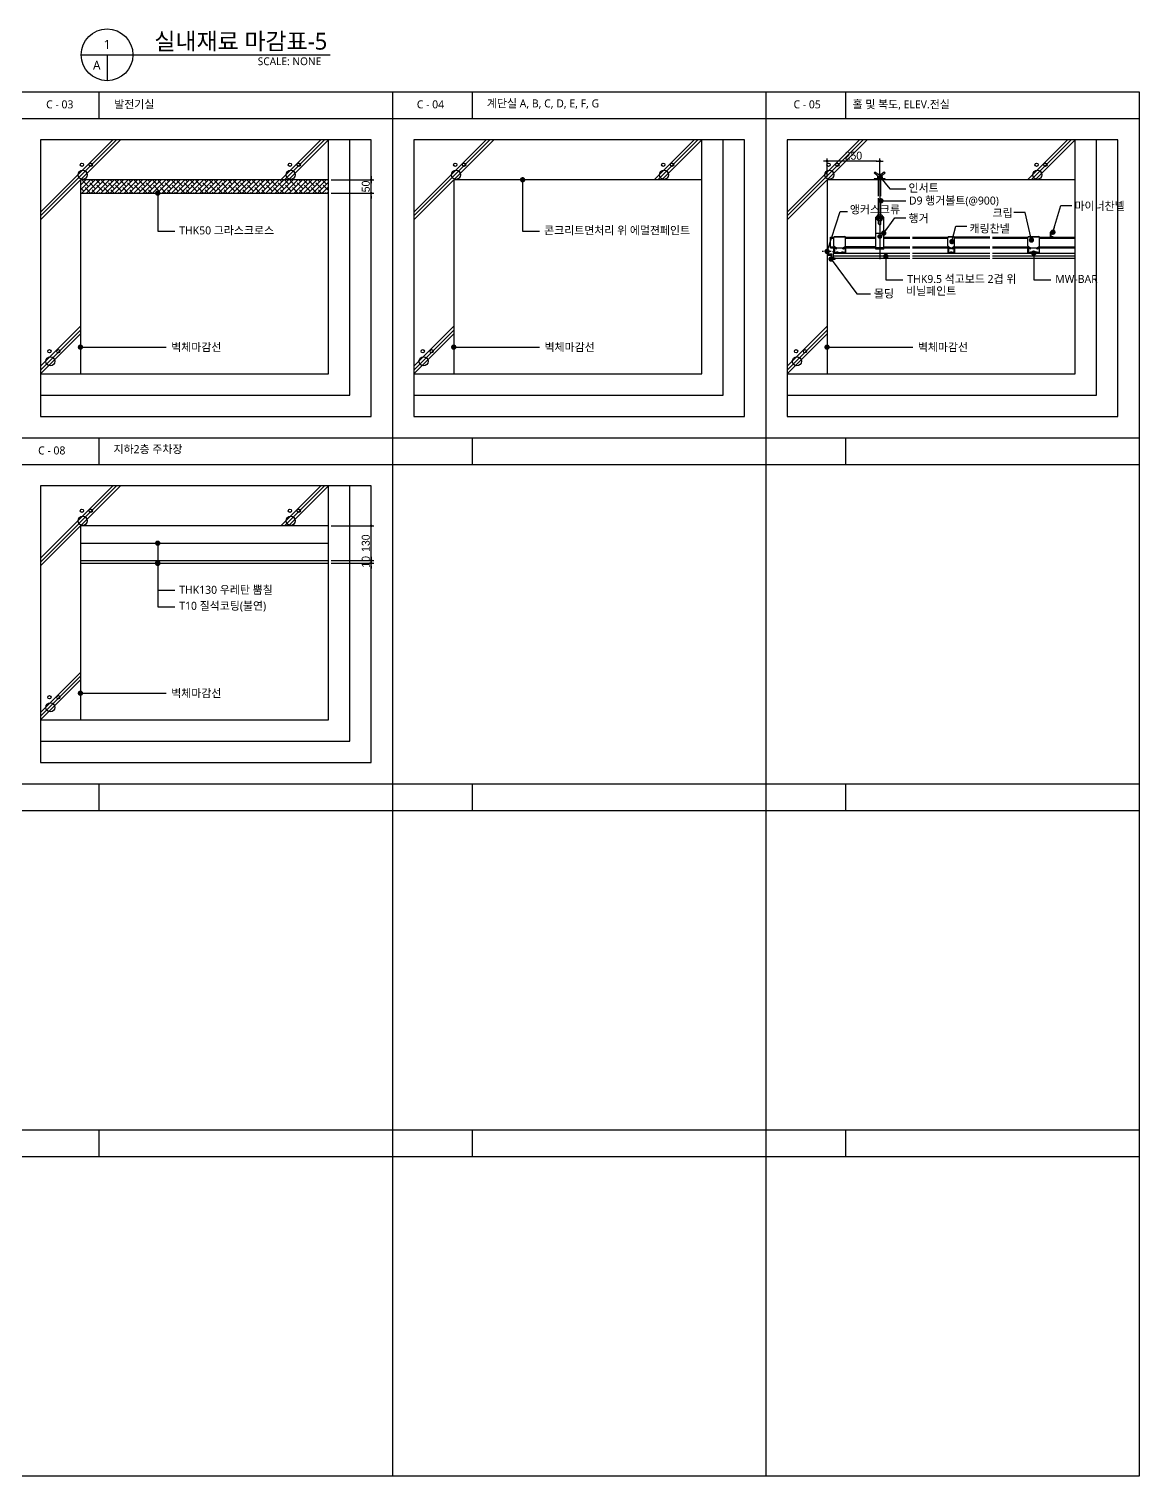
# Model space of a CAD drawing. Header units: millimetres. Extents: x 14892468 to 15300900, y -3565850 to -3401345.
# Drawn here: x 15146444 to 15150607, y -3412705 to -3407280 of the extents above; entities that cross this region are included whole.
import ezdxf
from ezdxf.enums import TextEntityAlignment as Align

# ---------------------------------------------------------------- set-up
doc = ezdxf.new("R2010")
doc.units = ezdxf.units.MM
doc.header["$LTSCALE"] = 100
doc.header["$MEASUREMENT"] = 0
doc.header["$PDSIZE"] = -10
doc.linetypes.add('CEN', pattern=[62, 60, -1, 0, -1])
doc.linetypes.add('HID', pattern=[2.5, 1.5, -1])
doc.layers.get('0').update_dxf_attribs({"linetype": 'CONTINUOUS'})
doc.layers.get('Defpoints').update_dxf_attribs({"color": 171, "linetype": 'CONTINUOUS'})
for name, color, linetype in [('8HAT', 8, 'CONTINUOUS'), ('A-CEIL', 8, 'CONTINUOUS'), ('A-ELE', 4, 'CONTINUOUS'), ('A-ETC-7', 7, 'CONTINUOUS'), ('A-HID-8', 8, 'HID'), ('CEN', 1, 'CEN'), ('CHART', 7, 'CONTINUOUS'), ('DIM', 7, 'CONTINUOUS'), ('FIN-5', 6, 'CONTINUOUS'), ('HAT', 253, 'CONTINUOUS'), ('INS', 9, 'BATTING'), ('LED', 7, 'CONTINUOUS'), ('SYM', 7, 'CONTINUOUS'), ('TEXT', 3, 'CONTINUOUS'), ('TEXT(MIN)', 7, 'CONTINUOUS'), ('TEXT-기입', 6, 'CONTINUOUS')]:
    doc.layers.add(name, color=color, linetype=linetype)
doc.styles.add('ARIAL', font='arial.ttf')
doc.styles.add('CGS', font='cgse', dxfattribs={"bigfont": 'cgs'})
doc.styles.add('나눔바른고딕', font='NanumBarunGothic.ttf')
doc.styles.add('돋움', font='')
doc.styles.get('돋움').set_extended_font_data('Dotum')
doc.linetypes.add('BATTING', pattern='A,0.0001,-0.1,[134,ltypeshp.shx,S=0.1,R=0,X=-0.1,Y=0],-0.2,[134,ltypeshp.shx,S=0.1,R=180,X=0.1,Y=0],-0.1', length=0.4001)
doc.dimstyles.new('CJA', dxfattribs={"dimscale": 50, "dimtxt": 3, "dimasz": 1.2, "dimexe": 2, "dimexo": 3, "dimgap": 1, "dimtad": 1, "dimdec": 0, "dimdsep": 46, "dimtxsty": 'ARIAL', "dimblk": 'CJDOT', "dimcen": 1, "dimclrd": 7, "dimclre": 7, "dimclrt": 3, "dimadec": 0, "dimazin": 0, "dimtfac": 1, "dimtdec": 0, "dimtix": 1, "dimtofl": 0, "dimtmove": 2, "dimatfit": 3, "dimldrblk": 'CJDOT', "dimfxl": 1, "dimtolj": 1, "dimlwd": -1, "dimlwe": -1, "dimarcsym": 0})
doc.dimstyles.new('NDIM 1200', dxfattribs={"dimscale": 500, "dimtxt": 3, "dimasz": 1, "dimexe": 2, "dimexo": 2, "dimgap": 1, "dimtad": 1, "dimdec": 0, "dimdsep": 46, "dimtxsty": 'CGS', "dimblk": 'DOT0', "dimcen": 1, "dimdle": 8, "dimclrd": 2, "dimclre": 2, "dimclrt": 2, "dimadec": 0, "dimazin": 0, "dimtfac": 1, "dimtdec": 0, "dimtix": 1, "dimtmove": 2, "dimatfit": 3, "dimldrblk": 'DOT0', "dimfxl": 1, "dimtolj": 1, "dimtzin": 0, "dimlwd": -1, "dimlwe": -1, "dimarcsym": 0})

# ---------------------------------------------------------------- blocks, each defined once
blk = doc.blocks.new('DOT0')
blk.add_line((-3, 0), (3, 0))
at = {"color": 6}
blk.add_circle((0, 0), 0.75, dxfattribs=at)
blk = doc.blocks.new('CJDOT')
blk.add_line((-1.33, 0), (1.33, 0))
at = {"const_width": 0.5}
blk.add_lwpolyline([(-0.25, 0, 1), (0.25, 0, 1)], format="xyb", close=True, dxfattribs=at)
blk = doc.blocks.new('*D39')
at = {"layer": 'Defpoints', "color": 0, "transparency": 16777216}
for p in [(15147566.9, -3407845.2), (15147727.1, -3407845.2), (15147566.9, -3407895.2)]:
    blk.add_point(p, dxfattribs=at)
at = {"layer": 'DIM', "color": 7, "transparency": 16777216}
for p, q in [((15147727.1, -3407835.2), (15147727.1, -3407825.2)), ((15147576.9, -3407845.2), (15147737.1, -3407845.2)), ((15147727.1, -3407895.2), (15147727.1, -3407845.2)), ((15147576.9, -3407895.2), (15147737.1, -3407895.2)), ((15147727.1, -3407905.2), (15147727.1, -3407915.2))]:
    blk.add_line(p, q, dxfattribs=at)
at = {"layer": 'DIM', "color": 7, "transparency": 16777216, "xscale": 10, "yscale": 10, "zscale": 10}
for p, rotation in [((15147727.1, -3407845.2), 270), ((15147727.1, -3407895.2), 90)]:
    blk.add_blockref('CJDOT', p, dxfattribs=dict(at, rotation=rotation))
at = {"layer": 'DIM', "color": 3, "transparency": 16777216, "insert": (15147707.1, -3407870.2), "char_height": 30, "attachment_point": 5, "rotation": 90, "style": '돋움'}
blk.add_mtext('\\A1;50', dxfattribs=at)
blk = doc.blocks.new('NEIL')
at = {"layer": 'A-ELE'}
for p, q in [((0.4, 0), (0, 0)), ((2.8, 0), (0.8, 0)), ((3.2, 0), (3.6, 0))]:
    blk.add_line(p, q, dxfattribs=at)
blk = doc.blocks.new('*D40')
at = {"layer": 'Defpoints', "color": 0, "transparency": 16777216}
for p in [(15149436.9, -3407775.2), (15149436.9, -3407845.2), (15149634.4, -3407845.2)]:
    blk.add_point(p, dxfattribs=at)
at = {"layer": 'DIM', "color": 7, "transparency": 16777216}
for p, q in [((15149436.9, -3407835.2), (15149436.9, -3407765.2)), ((15149634.4, -3407835.2), (15149634.4, -3407765.2)), ((15149624.4, -3407775.2), (15149446.9, -3407775.2))]:
    blk.add_line(p, q, dxfattribs=at)
at = {"layer": 'DIM', "color": 7, "transparency": 16777216, "xscale": 10, "yscale": 10, "zscale": 10, "rotation": 180}
blk.add_blockref('CJDOT', (15149436.9, -3407775.2), dxfattribs=at)
at = {"layer": 'DIM', "color": 7, "transparency": 16777216, "xscale": 10, "yscale": 10, "zscale": 10}
blk.add_blockref('CJDOT', (15149634.4, -3407775.2), dxfattribs=at)
at = {"layer": 'DIM', "color": 3, "transparency": 16777216, "insert": (15149535.7, -3407755.1), "char_height": 30, "attachment_point": 5, "style": '돋움'}
blk.add_mtext('\\A1;250', dxfattribs=at)
blk = doc.blocks.new('*D47')
at = {"layer": 'Defpoints', "color": 0, "transparency": 16777216}
for p in [(15147566.9, -3409142.7), (15147727.1, -3409142.7), (15147566.9, -3409272.7)]:
    blk.add_point(p, dxfattribs=at)
at = {"layer": 'DIM', "color": 7, "transparency": 16777216}
for p, q in [((15147576.9, -3409142.7), (15147737.1, -3409142.7)), ((15147727.1, -3409262.7), (15147727.1, -3409152.7)), ((15147576.9, -3409272.7), (15147737.1, -3409272.7))]:
    blk.add_line(p, q, dxfattribs=at)
at = {"layer": 'DIM', "color": 7, "transparency": 16777216, "xscale": 10, "yscale": 10, "zscale": 10}
for p, rotation in [((15147727.1, -3409142.7), 90), ((15147727.1, -3409272.7), 270)]:
    blk.add_blockref('CJDOT', p, dxfattribs=dict(at, rotation=rotation))
at = {"layer": 'DIM', "color": 3, "transparency": 16777216, "insert": (15147707.1, -3409207.7), "char_height": 30, "attachment_point": 5, "rotation": 90, "style": '돋움'}
blk.add_mtext('\\A1;130', dxfattribs=at)
blk = doc.blocks.new('*D83')
at = {"layer": 'Defpoints', "color": 0, "transparency": 16777216}
for p in [(15147566.9, -3409272.7), (15147566.9, -3409282.7), (15147727.1, -3409272.7)]:
    blk.add_point(p, dxfattribs=at)
at = {"layer": 'DIM', "color": 7, "transparency": 16777216}
for p, q in [((15147576.9, -3409272.7), (15147737.1, -3409272.7)), ((15147576.9, -3409282.7), (15147737.1, -3409282.7)), ((15147727.1, -3409262.7), (15147727.1, -3409252.7)), ((15147727.1, -3409282.7), (15147727.1, -3409272.7)), ((15147727.1, -3409292.7), (15147727.1, -3409302.7))]:
    blk.add_line(p, q, dxfattribs=at)
at = {"layer": 'DIM', "color": 7, "transparency": 16777216, "xscale": 10, "yscale": 10, "zscale": 10}
for p, rotation in [((15147727.1, -3409272.7), 270), ((15147727.1, -3409282.7), 90)]:
    blk.add_blockref('CJDOT', p, dxfattribs=dict(at, rotation=rotation))
at = {"layer": 'DIM', "color": 3, "transparency": 16777216, "insert": (15147707.1, -3409277.7), "char_height": 30, "attachment_point": 5, "rotation": 90, "style": '돋움'}
blk.add_mtext('\\A1;10', dxfattribs=at)

msp = doc.modelspace()

# ---------------------------------------------------------------- hatches: boundary and pattern name
at = {"layer": 'HAT'}
h = msp.add_hatch(dxfattribs=at)
h.set_pattern_fill('ANSI38', color=256, scale=100)
h.set_pattern_definition([(45, (-26208.956, 363315.866), (-8.838834765, 8.838834765), []), (135, (-26208.956, 363315.866), (-26.516504294, 8.838834765), [31.25, -18.75])])
h.paths.add_polyline_path([(15146636.9, -3407895.2), (15147566.9, -3407895.2), (15147566.9, -3407845.2), (15146636.9, -3407845.2)])
at = {"layer": 'LED'}
h = msp.add_hatch(color=256, dxfattribs=at)
h.dxf.hatch_style = 1
edge = h.paths.add_edge_path()
edge.add_arc((15146926.8, -3409282.7), 10.8, 180, 540, ccw=False)

# ---------------------------------------------------------------- linework, layer by layer
at = {"ltscale": 0.1}
msp.add_line((15146990.4, -3409385.7), (15146926.8, -3409385.7), dxfattribs=at)
at = {"color": 2, "ltscale": 0.1}
for points in [[(15147566.9, -3407845.2), (15146636.9, -3407845.2), (15146636.9, -3408572.7)], [(15148966.9, -3407845.2), (15148036.9, -3407845.2), (15148036.9, -3408572.7)], [(15150366.9, -3407845.2), (15149436.9, -3407845.2), (15149436.9, -3408572.7)], [(15147566.9, -3409142.7), (15146636.9, -3409142.7), (15146636.9, -3409870.2)]]:
    msp.add_lwpolyline(points, dxfattribs=at)
at = {"layer": '8HAT'}
for p, q in [((15146486.9, -3407981), (15146772.8, -3407695.2)), ((15146486.9, -3407966.9), (15146758.6, -3407695.2)), ((15146486.9, -3407995.2), (15146786.9, -3407695.2)), ((15147388.6, -3407845.2), (15147538.6, -3407695.2)), ((15147402.8, -3407845.2), (15147552.8, -3407695.2)), ((15147416.9, -3407845.2), (15147566.9, -3407695.2)), ((15147886.9, -3407981), (15148172.8, -3407695.2)), ((15147886.9, -3407966.9), (15148158.6, -3407695.2)), ((15147886.9, -3407995.2), (15148186.9, -3407695.2)), ((15148788.6, -3407845.2), (15148938.6, -3407695.2)), ((15148802.8, -3407845.2), (15148952.8, -3407695.2)), ((15148816.9, -3407845.2), (15148966.9, -3407695.2)), ((15149286.9, -3407981), (15149572.8, -3407695.2)), ((15149286.9, -3407966.9), (15149558.6, -3407695.2)), ((15149286.9, -3407995.2), (15149586.9, -3407695.2)), ((15150188.6, -3407845.2), (15150338.6, -3407695.2)), ((15150202.8, -3407845.2), (15150352.8, -3407695.2)), ((15150216.9, -3407845.2), (15150366.9, -3407695.2)), ((15146486.9, -3408544.4), (15146636.9, -3408394.4)), ((15146486.9, -3408558.5), (15146636.9, -3408408.5)), ((15146486.9, -3408572.7), (15146636.9, -3408422.7)), ((15147886.9, -3408544.4), (15148036.9, -3408394.4)), ((15147886.9, -3408558.5), (15148036.9, -3408408.5)), ((15147886.9, -3408572.7), (15148036.9, -3408422.7)), ((15149286.9, -3408544.4), (15149436.9, -3408394.4)), ((15149286.9, -3408558.5), (15149436.9, -3408408.5)), ((15149286.9, -3408572.7), (15149436.9, -3408422.7)), ((15146486.9, -3409278.5), (15146772.8, -3408992.7)), ((15146486.9, -3409264.4), (15146758.6, -3408992.7)), ((15146486.9, -3409292.7), (15146786.9, -3408992.7)), ((15147388.6, -3409142.7), (15147538.6, -3408992.7)), ((15147402.8, -3409142.7), (15147552.8, -3408992.7)), ((15147416.9, -3409142.7), (15147566.9, -3408992.7)), ((15146486.9, -3409841.9), (15146636.9, -3409691.9)), ((15146486.9, -3409856), (15146636.9, -3409706)), ((15146486.9, -3409870.2), (15146636.9, -3409720.2))]:
    msp.add_line(p, q, dxfattribs=at)
for centre, radius in [((15146645.4, -3407826.5, 0), 17.1), ((15146642.4, -3407788.8), 6.15), ((15146675.8, -3407788.8), 6.15), ((15147425.4, -3407826.5, 0), 17.1), ((15147422.4, -3407788.8), 6.15), ((15147455.8, -3407788.8), 6.15), ((15148045.4, -3407826.5, 0), 17.1), ((15148042.4, -3407788.8), 6.15), ((15148075.8, -3407788.8), 6.15), ((15148825.4, -3407826.5, 0), 17.1), ((15148822.4, -3407788.8), 6.15), ((15148855.8, -3407788.8), 6.15), ((15149445.4, -3407826.5, 0), 17.1), ((15149442.4, -3407788.8), 6.15), ((15149475.8, -3407788.8), 6.15), ((15150225.4, -3407826.5, 0), 17.1), ((15150222.4, -3407788.8), 6.15), ((15150255.8, -3407788.8), 6.15), ((15146523.7, -3408525.8, 0), 17.1), ((15146520.7, -3408488), 6.15), ((15146554.1, -3408488), 6.15), ((15147923.7, -3408525.8, 0), 17.1), ((15147920.7, -3408488), 6.15), ((15147954.1, -3408488), 6.15), ((15149323.7, -3408525.8, 0), 17.1), ((15149320.7, -3408488), 6.15), ((15149354.1, -3408488), 6.15), ((15146645.4, -3409124, 0), 17.1), ((15146642.4, -3409086.3), 6.15), ((15146675.8, -3409086.3), 6.15), ((15147425.4, -3409124, 0), 17.1), ((15147422.4, -3409086.3), 6.15), ((15147455.8, -3409086.3), 6.15), ((15146523.7, -3409823.3, 0), 17.1), ((15146520.7, -3409785.5), 6.15), ((15146554.1, -3409785.5), 6.15)]:
    msp.add_circle(centre, radius, dxfattribs=at)
at = {"layer": 'A-CEIL'}
for p, q in [((15149616.4, -3407817.2), (15149613.4, -3407819.2)), ((15149613.4, -3407819.2), (15149626.4, -3407830.2)), ((15149628.4, -3407825.2), (15149616.4, -3407817.2)), ((15149640.4, -3407825.2), (15149628.4, -3407825.2)), ((15149651.4, -3407817.2), (15149640.4, -3407825.2)), ((15149654.4, -3407819.2), (15149651.4, -3407817.2)), ((15149626.4, -3407841.2), (15149613.4, -3407842.2)), ((15149613.4, -3407842.2), (15149613.4, -3407845.2)), ((15149626.4, -3407830.2), (15149626.4, -3407841.2)), ((15149629.9, -3407907.1), (15149629.9, -3407830.2)), ((15149629.9, -3407845.2), (15149629.9, -3407830.2)), ((15149629.9, -3407830.2), (15149638.9, -3407830.2)), ((15149638.9, -3407907.1), (15149638.9, -3407830.2)), ((15149638.9, -3407830.2), (15149638.9, -3407845.2)), ((15149642.4, -3407841.2), (15149642.4, -3407830.2)), ((15149654.4, -3407842.2), (15149642.4, -3407841.2)), ((15149654.4, -3407845.2), (15149654.4, -3407842.2)), ((15149629.9, -3407985.3), (15149629.9, -3407914.1)), ((15149638.9, -3407985.3), (15149638.9, -3407914.1)), ((15149619.4, -3408105.3), (15149619.4, -3407985.3)), ((15149619.4, -3407985.3), (15149649.4, -3407985.3)), ((15149620.9, -3407983.3), (15149647.9, -3407983.3)), ((15149620.9, -3407983.3), (15149620.9, -3407985.3)), ((15149625.4, -3407978.8), (15149625.4, -3407983.3)), ((15149627.4, -3407976.8), (15149641.4, -3407976.8)), ((15149643.4, -3407978.8), (15149643.4, -3407983.3)), ((15149647.9, -3407983.3), (15149647.9, -3407985.3)), ((15149649.4, -3408105.3), (15149649.4, -3407985.3)), ((15149649.4, -3407989.3), (15149619.4, -3407989.3)), ((15149620.9, -3407991.3), (15149620.9, -3407989.3)), ((15149647.9, -3407991.3), (15149620.9, -3407991.3)), ((15149625.4, -3407995.8), (15149625.4, -3407991.3)), ((15149627.4, -3407997.8), (15149641.4, -3407997.8)), ((15149629.9, -3408010.8), (15149629.9, -3407989.3)), ((15149631.9, -3408012.8), (15149636.9, -3408012.8)), ((15149638.9, -3408010.8), (15149638.9, -3407989.3)), ((15149643.4, -3407995.8), (15149643.4, -3407991.3)), ((15149647.9, -3407991.3), (15149647.9, -3407989.3)), ((15150273.9, -3408041.8), (15150283.9, -3408041.8)), ((15150273.9, -3408041.8), (15150273.9, -3408060.3)), ((15150283.9, -3408043.8), (15150283.9, -3408041.8)), ((15149449.9, -3408100.3), (15149449.9, -3408060.3)), ((15149449.9, -3408060.3), (15149462.4, -3408060.3)), ((15149462.4, -3408093.1), (15149462.4, -3408060.3)), ((15149472.4, -3408100.3), (15149463.7, -3408095.2)), ((15149464.9, -3408057.8), (15149503.9, -3408057.8)), ((15149496.4, -3408100.3), (15149505.2, -3408095.2)), ((15149506.4, -3408093.1), (15149506.4, -3408060.3)), ((15149506.4, -3408060.3), (15149619.4, -3408060.3)), ((15149619.4, -3408045.3), (15149649.4, -3408045.3)), ((15149641.4, -3408057.8), (15149627.4, -3408057.8)), ((15149634.4, -3408064.8), (15149634.4, -3408050.8)), ((15149649.4, -3408060.3), (15149746.9, -3408060.3)), ((15149756.9, -3408060.3), (15149892.2, -3408060.3)), ((15149890.2, -3408093.1), (15149890.2, -3408060.3)), ((15149900.2, -3408100.3), (15149891.4, -3408095.2)), ((15149892.2, -3408057.8), (15149911.7, -3408057.8)), ((15149904.2, -3408100.3), (15149912.9, -3408095.2)), ((15150046.9, -3408060.3), (15149911.7, -3408060.3)), ((15149914.2, -3408093.1), (15149914.2, -3408060.3)), ((15150056.9, -3408060.3), (15150189.9, -3408060.3)), ((15150189.9, -3408093.1), (15150189.9, -3408060.3)), ((15150199.9, -3408100.3), (15150191.2, -3408095.2)), ((15150192.4, -3408057.8), (15150231.4, -3408057.8)), ((15150223.9, -3408100.3), (15150232.7, -3408095.2)), ((15150233.9, -3408093.1), (15150233.9, -3408060.3)), ((15150233.9, -3408060.3), (15150366.9, -3408060.3)), ((15150275.9, -3408043.8), (15150283.9, -3408043.8)), ((15150275.9, -3408043.8), (15150275.9, -3408058.3)), ((15150275.9, -3408058.3), (15150283.9, -3408058.3)), ((15150283.9, -3408058.3), (15150283.9, -3408060.3)), ((15149449.9, -3408100.3), (15149619.4, -3408100.3)), ((15149460.9, -3408139.3), (15149460.9, -3408120.3)), ((15149460.9, -3408120.3), (15149746.9, -3408120.3)), ((15149460.9, -3408129.8), (15149746.9, -3408129.8)), ((15149460.9, -3408139.3), (15149746.9, -3408139.3)), ((15149462.4, -3408120.3), (15149462.4, -3408100.3)), ((15149469.4, -3408102.3), (15149464.4, -3408102.3)), ((15149464.4, -3408102.3), (15149464.4, -3408118.3)), ((15149464.4, -3408118.3), (15149469.4, -3408118.3)), ((15149469.4, -3408102.3), (15149470.6, -3408103.8)), ((15149470.6, -3408103.8), (15149472.4, -3408103.8)), ((15149472.4, -3408103.8), (15149472.4, -3408100.3)), ((15149479.4, -3408118.3), (15149489.4, -3408118.3)), ((15149496.4, -3408103.8), (15149496.4, -3408100.3)), ((15149496.4, -3408103.8), (15149498.3, -3408103.8)), ((15149499.4, -3408102.3), (15149498.3, -3408103.8)), ((15149499.4, -3408102.3), (15149504.4, -3408102.3)), ((15149504.4, -3408118.3), (15149499.4, -3408118.3)), ((15149504.4, -3408102.3), (15149504.4, -3408118.3)), ((15149506.4, -3408100.3), (15149506.4, -3408120.3)), ((15149649.4, -3408105.3), (15149619.4, -3408105.3)), ((15149649.4, -3408100.3), (15149746.9, -3408100.3)), ((15149756.9, -3408100.3), (15150046.9, -3408100.3)), ((15149756.9, -3408120.3), (15150046.9, -3408120.3)), ((15149756.9, -3408129.8), (15150046.9, -3408129.8)), ((15149756.9, -3408139.3), (15150046.9, -3408139.3)), ((15149890.2, -3408100.3), (15149890.2, -3408120.3)), ((15149897.2, -3408102.3), (15149892.2, -3408102.3)), ((15149892.2, -3408102.3), (15149892.2, -3408118.3)), ((15149892.2, -3408118.3), (15149897.2, -3408118.3)), ((15149897.2, -3408102.3), (15149898.3, -3408103.8)), ((15149900.2, -3408103.8), (15149898.3, -3408103.8)), ((15149900.2, -3408103.8), (15149900.2, -3408100.3)), ((15149904.2, -3408103.8), (15149904.2, -3408100.3)), ((15149904.2, -3408103.8), (15149906.1, -3408103.8)), ((15149907.2, -3408102.3), (15149906.1, -3408103.8)), ((15149907.2, -3408102.3), (15149912.2, -3408102.3)), ((15149912.2, -3408118.3), (15149907.2, -3408118.3)), ((15149912.2, -3408102.3), (15149912.2, -3408118.3)), ((15149914.2, -3408100.3), (15149914.2, -3408120.3)), ((15150056.9, -3408100.3), (15150366.9, -3408100.3)), ((15150056.9, -3408120.3), (15150366.9, -3408120.3)), ((15150056.9, -3408129.8), (15150366.9, -3408129.8)), ((15150056.9, -3408139.3), (15150366.9, -3408139.3)), ((15150189.9, -3408120.3), (15150189.9, -3408100.3)), ((15150196.9, -3408102.3), (15150191.9, -3408102.3)), ((15150191.9, -3408102.3), (15150191.9, -3408118.3)), ((15150191.9, -3408118.3), (15150196.9, -3408118.3)), ((15150196.9, -3408102.3), (15150198.1, -3408103.8)), ((15150198.1, -3408103.8), (15150199.9, -3408103.8)), ((15150199.9, -3408103.8), (15150199.9, -3408100.3)), ((15150206.9, -3408118.3), (15150216.9, -3408118.3)), ((15150223.9, -3408103.8), (15150223.9, -3408100.3)), ((15150223.9, -3408103.8), (15150225.8, -3408103.8)), ((15150226.9, -3408102.3), (15150225.8, -3408103.8)), ((15150226.9, -3408102.3), (15150231.9, -3408102.3)), ((15150231.9, -3408118.3), (15150226.9, -3408118.3)), ((15150231.9, -3408102.3), (15150231.9, -3408118.3)), ((15150233.9, -3408120.3), (15150233.9, -3408100.3))]:
    msp.add_line(p, q, dxfattribs=at)
msp.add_lwpolyline([(15149642.4, -3407830.2), (15149654.4, -3407819.2)], dxfattribs=at)
msp.add_lwpolyline([(15149454.9, -3408139.3), (15149454.9, -3408124.3), (15149439.9, -3408124.3), (15149439.9, -3408102.3), (15149436.9, -3408102.3), (15149436.9, -3408127.3), (15149451.9, -3408127.3), (15149451.9, -3408142.3), (15149466.9, -3408142.3), (15149466.9, -3408139.3)], close=True, dxfattribs=at)
for radius in [7, 5]:
    msp.add_circle((15149634.4, -3408057.8), radius, dxfattribs=at)
for centre, radius, start, end in [((15149627.4, -3407978.8), 2, 90, 180), ((15149641.4, -3407978.8), 2, 0, 90), ((15149627.4, -3407995.8), 2, 180, 270), ((15149631.9, -3408010.8), 2, 180, 270), ((15149636.9, -3408010.8), 2, 270, 0), ((15149641.4, -3407995.8), 2, 270, 0), ((15149464.9, -3408060.3), 2.5, 90, 180), ((15149464.9, -3408093.1), 2.5, 180, 240), ((15149503.9, -3408060.3), 2.5, 0, 90), ((15149503.9, -3408093.1), 2.5, 300, 0), ((15149892.7, -3408060.3), 2.5, 90, 180), ((15149892.7, -3408093.1), 2.5, 180, 240), ((15149911.7, -3408060.3), 2.5, 0, 90), ((15149911.7, -3408093.1), 2.5, 300, 0), ((15150192.4, -3408060.3), 2.5, 90, 180), ((15150192.4, -3408093.1), 2.5, 180, 240), ((15150231.4, -3408060.3), 2.5, 0, 90), ((15150231.4, -3408093.1), 2.5, 300, 0), ((15149474.4, -3408125.9), 9.08, 56.6015, 123.3985), ((15149474.4, -3408125.9), 7.08, 52.0209, 127.9791), ((15149494.4, -3408125.9), 9.08, 56.6015, 123.3985), ((15149494.4, -3408125.9), 7.08, 52.0209, 127.9791), ((15149902.2, -3408125.9), 9.08, 56.6015, 123.3985), ((15149902.2, -3408125.9), 7.08, 52.0209, 127.9791), ((15150201.9, -3408125.9), 9.08, 56.6015, 123.3985), ((15150201.9, -3408125.9), 7.08, 52.0209, 127.9791), ((15150221.9, -3408125.9), 9.08, 56.6015, 123.3985), ((15150221.9, -3408125.9), 7.08, 52.0209, 127.9791)]:
    msp.add_arc(centre, radius, start, end, dxfattribs=at)
at = {"layer": 'A-HID-8'}
for p, q in [((15149449.9, -3408064.3), (15149462.4, -3408064.3)), ((15149449.9, -3408096.3), (15149465.5, -3408096.3)), ((15149506.4, -3408060.3), (15149462.4, -3408060.3)), ((15149619.4, -3408096.3), (15149503.4, -3408096.3)), ((15149506.4, -3408064.3), (15149619.4, -3408064.3)), ((15149649.4, -3408064.3), (15149746.9, -3408064.3)), ((15149649.4, -3408096.3), (15149746.9, -3408096.3)), ((15149756.9, -3408064.3), (15149890.2, -3408064.3)), ((15149756.9, -3408096.3), (15149893.3, -3408096.3)), ((15149914.2, -3408060.3), (15149892.2, -3408060.3)), ((15149911.1, -3408096.3), (15150046.9, -3408096.3)), ((15150046.9, -3408064.3), (15149913.7, -3408064.3)), ((15150056.9, -3408064.3), (15150189.9, -3408064.3)), ((15150056.9, -3408096.3), (15150193, -3408096.3)), ((15150233.9, -3408060.3), (15150189.9, -3408060.3)), ((15150230.9, -3408096.3), (15150366.9, -3408096.3)), ((15150233.9, -3408064.3), (15150366.9, -3408064.3)), ((15149649.4, -3408100.3), (15149619.4, -3408100.3))]:
    msp.add_line(p, q, dxfattribs=at)
at = {"layer": 'CEN'}
msp.add_line((15149634.4, -3407845.2), (15149634.4, -3408142.3), dxfattribs=at)
at = {"layer": 'CHART', "ltscale": 5}
for p, q in [((15146706.9, -3407615.2), (15146706.9, -3407515.2)), ((15147806.9, -3407515.2), (15147806.9, -3412705.2)), ((15148106.9, -3407615.2), (15148106.9, -3407515.2)), ((15149206.9, -3407515.2), (15149206.9, -3412705.2)), ((15149506.9, -3407615.2), (15149506.9, -3407515.2)), ((15143606.9, -3407615.2), (15150606.9, -3407615.2)), ((15143606.9, -3408812.7), (15150606.9, -3408812.7)), ((15146706.9, -3408912.7), (15146706.9, -3408812.7)), ((15148106.9, -3408912.7), (15148106.9, -3408812.7)), ((15149506.9, -3408912.7), (15149506.9, -3408812.7)), ((15143606.9, -3408912.7), (15150606.9, -3408912.7)), ((15143606.9, -3410110.2), (15150606.9, -3410110.2)), ((15146706.9, -3410210.2), (15146706.9, -3410110.2)), ((15148106.9, -3410210.2), (15148106.9, -3410110.2)), ((15149506.9, -3410210.2), (15149506.9, -3410110.2)), ((15143606.9, -3410210.2), (15150606.9, -3410210.2)), ((15143606.9, -3411407.7), (15150606.9, -3411407.7)), ((15146706.9, -3411507.7), (15146706.9, -3411407.7)), ((15148106.9, -3411507.7), (15148106.9, -3411407.7)), ((15149506.9, -3411507.7), (15149506.9, -3411407.7)), ((15143606.9, -3411507.7), (15150606.9, -3411507.7))]:
    msp.add_line(p, q, dxfattribs=at)
msp.add_lwpolyline([(15150606.9, -3412705.2), (15143606.9, -3412705.2), (15143606.9, -3407515.2), (15150606.9, -3407515.2)], close=True, dxfattribs=at)
at = {"layer": 'Defpoints'}
for points in [[(15146486.9, -3408732.7), (15147726.9, -3408732.7), (15147726.9, -3407695.2), (15146486.9, -3407695.2)], [(15146486.9, -3408652.7), (15147646.9, -3408652.7), (15147646.9, -3407695.2), (15146486.9, -3407695.2)], [(15146486.9, -3408572.7), (15147566.9, -3408572.7), (15147566.9, -3407695.2), (15146486.9, -3407695.2)], [(15147886.9, -3408732.7), (15149126.9, -3408732.7), (15149126.9, -3407695.2), (15147886.9, -3407695.2)], [(15147886.9, -3408652.7), (15149046.9, -3408652.7), (15149046.9, -3407695.2), (15147886.9, -3407695.2)], [(15147886.9, -3408572.7), (15148966.9, -3408572.7), (15148966.9, -3407695.2), (15147886.9, -3407695.2)], [(15149286.9, -3408732.7), (15150526.9, -3408732.7), (15150526.9, -3407695.2), (15149286.9, -3407695.2)], [(15149286.9, -3408652.7), (15150446.9, -3408652.7), (15150446.9, -3407695.2), (15149286.9, -3407695.2)], [(15149286.9, -3408572.7), (15150366.9, -3408572.7), (15150366.9, -3407695.2), (15149286.9, -3407695.2)], [(15146486.9, -3410030.2), (15147726.9, -3410030.2), (15147726.9, -3408992.7), (15146486.9, -3408992.7)], [(15146486.9, -3409950.2), (15147646.9, -3409950.2), (15147646.9, -3408992.7), (15146486.9, -3408992.7)], [(15146486.9, -3409870.2), (15147566.9, -3409870.2), (15147566.9, -3408992.7), (15146486.9, -3408992.7)]]:
    msp.add_lwpolyline(points, close=True, dxfattribs=at)
at = {"layer": 'FIN-5', "ltscale": 0.1}
for p, q in [((15146636.9, -3407895.2), (15147566.9, -3407895.2)), ((15146636.9, -3409272.7), (15147566.9, -3409272.7)), ((15146636.9, -3409282.7), (15147566.9, -3409282.7))]:
    msp.add_line(p, q, dxfattribs=at)
at = {"layer": 'INS', "ltscale": 1.6}
msp.add_lwpolyline([(15146636.9, -3409207.7), (15147566.9, -3409207.7)], dxfattribs=at)
at = {"layer": 'SYM'}
for p, q in [((15146640, -3407376.7), (15147573.9, -3407376.7)), ((15146736.9, -3407376.7), (15146736.9, -3407473.7))]:
    msp.add_line(p, q, dxfattribs=at)
msp.add_circle((15146736.9, -3407376.7), 97, dxfattribs=at)

# ---------------------------------------------------------------- block references
at = {"layer": 'A-ETC-7', "xscale": 12, "yscale": 12, "zscale": 12}
msp.add_blockref('NEIL', (15149418.5, -3408113.8), dxfattribs=at)

# ---------------------------------------------------------------- texts
at = {"style": '나눔바른고딕'}
msp.add_text('앵커스크류', height=30, dxfattribs=at).set_placement((15149522.4, -3407971.7))
msp.add_text('행거', height=30, dxfattribs=at).set_placement((15149742.4, -3407989.8), align=Align.MIDDLE_LEFT)
at = {"layer": 'TEXT', "style": '나눔바른고딕'}
for s, p in [('1', (15146736.9, -3407337.9)), ('A', (15146698.2, -3407415.5))]:
    msp.add_text(s, height=33.9, dxfattribs=at).set_placement(p, align=Align.MIDDLE)
msp.add_text('실내재료 마감표-5', height=63.03, dxfattribs=at).set_placement((15146914.2, -3407357.3))
msp.add_text('SCALE: NONE', height=29.091, dxfattribs=at).set_placement((15147540, -3407386.4), align=Align.TOP_RIGHT)
at = {"layer": 'TEXT(MIN)', "style": '나눔바른고딕'}
for s, p in [('인서트', (15149742.4, -3407875.6)), ('D9 행거볼트(@900)', (15149744, -3407923.2)), ('마이너찬넬', (15150364.6, -3407943.4)), ('크립', (15150057.5, -3407969.8)), ('THK50 그라스크로스', (15147007.5, -3408035)), ('콘크리트면처리 위 에멀젼페인트', (15148375.9, -3408035)), ('캐링찬넬', (15149971.1, -3408028)), ('THK9.5 석고보드 2겹 위', (15149737.9, -3408217.1)), ('MW-BAR', (15150292.6, -3408217.1)), ('몰딩', (15149612.6, -3408272)), ('비닐페인트', (15149733.2, -3408261.9)), ('THK130 우레탄 뿜칠', (15147007.5, -3409382.5)), ('T10 질석코팅(불연)', (15147007.5, -3409442.5))]:
    msp.add_text(s, height=30, dxfattribs=at).set_placement(p, align=Align.MIDDLE_LEFT)
for p in [(15146977.3, -3408487.7), (15148377.3, -3408487.7), (15149777.3, -3408487.7), (15146977.3, -3409785.2)]:
    msp.add_text('벽체마감선', height=30, dxfattribs=at).set_placement(p)
at = {"layer": 'TEXT-기입', "style": '나눔바른고딕'}
for s, p in [('C - 03', (15146508.3, -3407577.5)), ('발전기실', (15146763.7, -3407577.5)), ('C - 04', (15147898.4, -3407577.5)), ('계단실 A, B, C, D, E, F, G', (15148161.2, -3407573.9)), ('C - 05', (15149311.1, -3407577.5)), ('홀 및 복도, ELEV.전실', (15149532.6, -3407577.5)), ('C - 08', (15146478.3, -3408875)), ('지하2층 주차장', (15146761.2, -3408870.2))]:
    msp.add_text(s, height=30, dxfattribs=at).set_placement(p)

# ---------------------------------------------------------------- dimensions: what is measured, and where the dimension line sits
at = {"layer": 'DIM'}
dim = msp.add_linear_dim(base=(15149436.9, -3407775.2), p1=(15149634.4, -3407845.2), p2=(15149436.9, -3407845.2), text='250', dimstyle='CJA', override={"dimscale": 10, "dimasz": 1, "dimexe": 1, "dimexo": 1, "dimgap": 0.5, "dimtxsty": '돋움', "dimtofl": 1}, dxfattribs=at)
dim.commit()
dim.dimension.update_dxf_attribs({"geometry": '*D40', "text_midpoint": (15149535.7, -3407755.1)})
for base, p1, p2, picture, middle in [((15147727.1, -3407845.2), (15147566.9, -3407895.2), (15147566.9, -3407845.2), '*D39', (15147707.1, -3407870.2)), ((15147727.1, -3409142.7), (15147566.9, -3409272.7), (15147566.9, -3409142.7), '*D47', (15147707.1, -3409207.7)), ((15147727.1, -3409272.7), (15147566.9, -3409282.7), (15147566.9, -3409272.7), '*D83', (15147707.1, -3409277.7))]:
    dim = msp.add_linear_dim(base=base, p1=p1, p2=p2, angle=90, dimstyle='CJA', override={"dimscale": 10, "dimasz": 1, "dimexe": 1, "dimexo": 1, "dimgap": 0.5, "dimtxsty": '돋움', "dimtofl": 1}, dxfattribs=at)
    dim.commit()
    dim.dimension.update_dxf_attribs({"geometry": picture, "text_midpoint": middle})

# ---------------------------------------------------------------- leaders
at = {"layer": 'LED', "ltscale": 10000}
for points in [[(15148295.2, -3407845.2), (15148295.2, -3408038.2), (15148358.7, -3408038.2)], [(15149636.7, -3407836.5), (15149672.6, -3407878.8), (15149732.7, -3407878.8)], [(15146926.8, -3407895.2), (15146926.8, -3408038.2), (15146990.4, -3408038.2)], [(15149638.9, -3407924.1), (15149680.5, -3407924.1), (15149732.7, -3407924.1)], [(15149437, -3408113.7), (15149486.6, -3407964.1), (15149513.4, -3407964.1)], [(15149649.4, -3408045.3), (15149691, -3407988.2), (15149732.7, -3407988.2)], [(15150203.5, -3408071.3), (15150179.2, -3407968.2), (15150137.5, -3407968.2)], [(15150283.9, -3408041.8), (15150313.2, -3407941.8), (15150354.9, -3407941.8)], [(15149905, -3408077), (15149919.6, -3408019.4), (15149961.3, -3408019.4)], [(15149451.9, -3408142.3), (15149549.1, -3408272.9), (15149600, -3408272.9)], [(15149657.2, -3408132.3), (15149657.2, -3408220.3), (15149720.8, -3408220.3)], [(15150211.9, -3408120.3), (15150211.9, -3408220.3), (15150275.5, -3408220.3)], [(15146636.9, -3408472.7), (15146817.6, -3408472.7), (15146958.7, -3408472.7)], [(15148036.9, -3408472.7), (15148217.6, -3408472.7), (15148358.7, -3408472.7)], [(15149436.9, -3408472.7), (15149617.6, -3408472.7), (15149758.7, -3408472.7)], [(15146926.8, -3409207.7), (15146926.8, -3409445.7), (15146990.4, -3409445.7)], [(15146636.9, -3409770.2), (15146817.6, -3409770.2), (15146958.7, -3409770.2)]]:
    msp.add_leader(points, dimstyle='NDIM 1200', override={"dimscale": 20, "dimtad": 0, "dimclrd": 256, "dimldrblk": 'Dot'}, dxfattribs=at)

doc.saveas('drawing.dxf')
